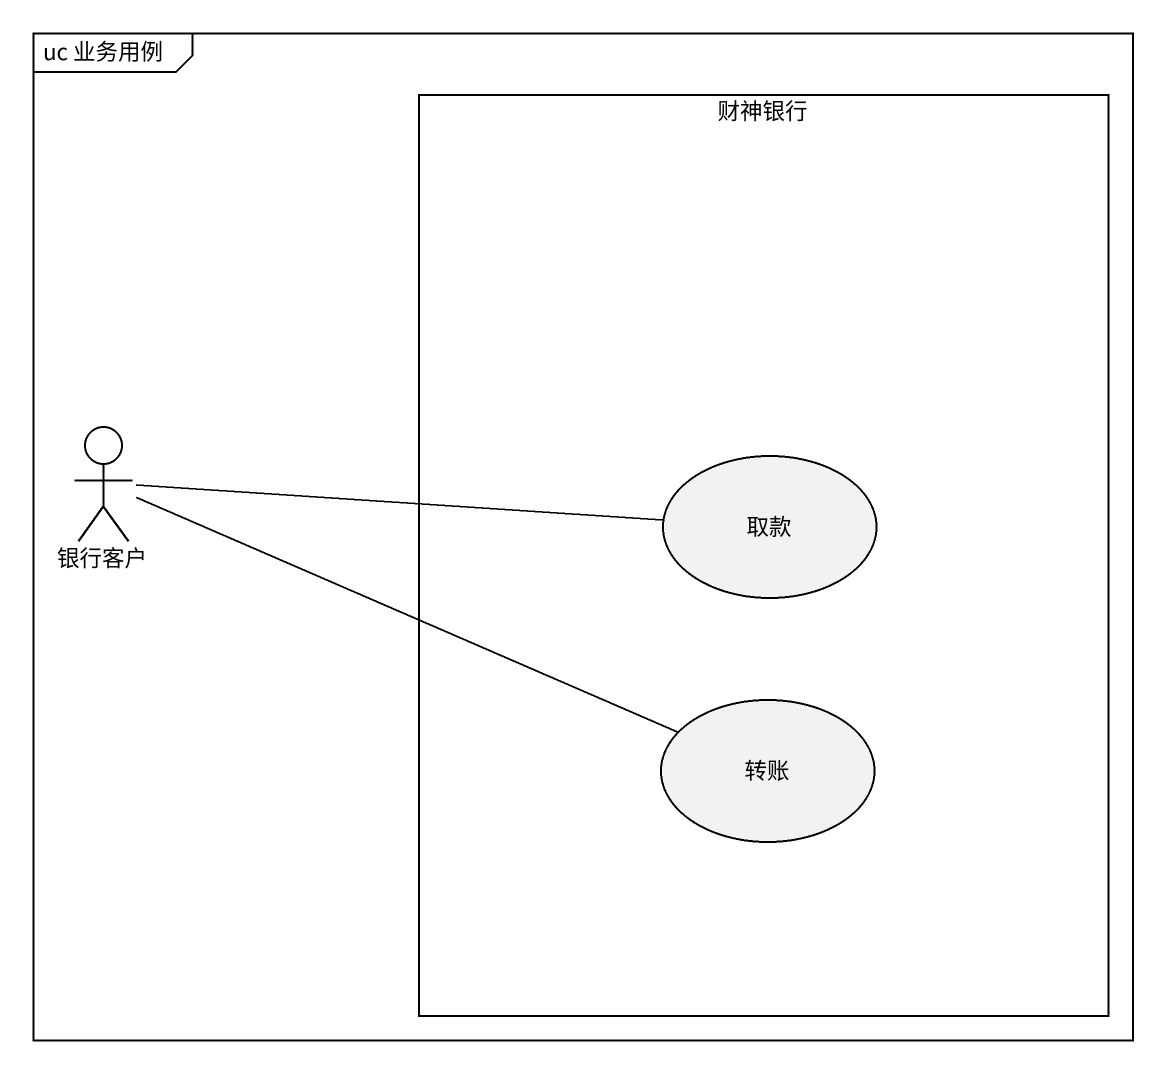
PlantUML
@startuml
mainframe uc 业务用例
rectangle 财神银行 {
  usecase 取款
  usecase 转账
}
actor 银行客户
银行客户 -right- 取款
银行客户 -right- 转账
@enduml
